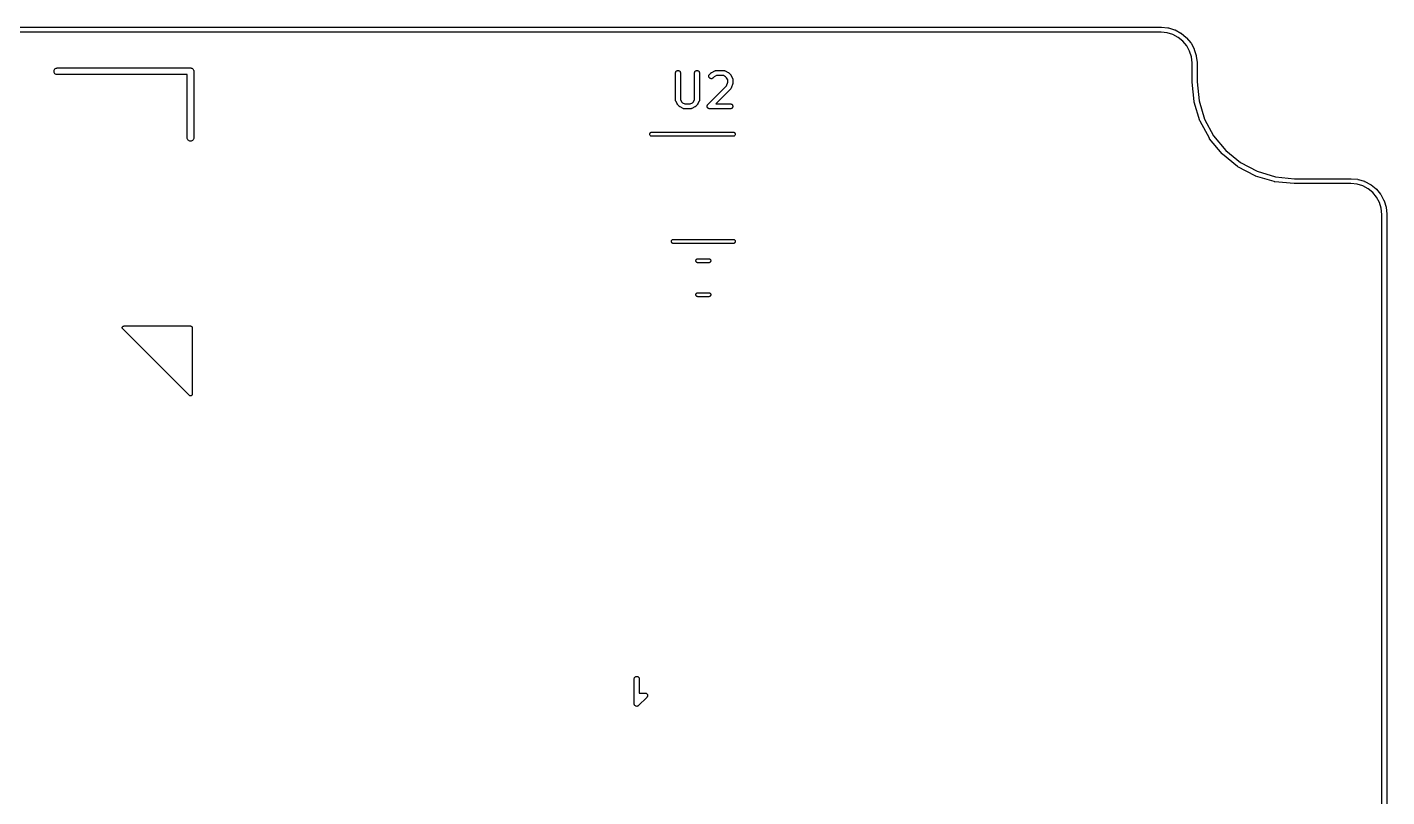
# Model space of a CAD drawing. Extents: x 69 to 231, y -100 to -51.
# Drawn here: x 189.69 to 230.53, y -74.29 to -51.17 of the extents above; entities that cross this region are included whole.
import ezdxf

# ---------------------------------------------------------------- set-up
doc = ezdxf.new("R2010")
doc.units = 0
doc.layers.add('BLACK', color=7, linetype='CONTINUOUS')

msp = doc.modelspace()

# ---------------------------------------------------------------- linework, layer by layer
at = {"layer": 'BLACK', "linetype": 'CONTINUOUS'}
for p, q in [((152.754, -51.175), (223.754, -51.175)), ((223.746, -51.325), (152.754, -51.325)), ((223.93, -51.343), (223.746, -51.325)), ((223.754, -51.175), (223.757, -51.1754)), ((223.757, -51.1754), (223.757, -51.1754)), ((223.757, -51.1754), (223.952, -51.1944)), ((224.102, -51.3951), (223.93, -51.343)), ((223.952, -51.1944), (223.952, -51.1944)), ((223.952, -51.1944), (223.952, -51.1944)), ((223.952, -51.1944), (223.953, -51.1945)), ((223.953, -51.1945), (223.959, -51.1959)), ((223.959, -51.1959), (223.966, -51.1972)), ((223.966, -51.1972), (224.153, -51.2537)), ((224.262, -51.4798), (224.102, -51.3951)), ((224.153, -51.2537), (224.153, -51.2537)), ((224.153, -51.2537), (224.153, -51.2537)), ((224.153, -51.2537), (224.154, -51.254)), ((224.154, -51.254), (224.16, -51.2566)), ((224.16, -51.2566), (224.166, -51.2592)), ((224.166, -51.2592), (224.339, -51.3509)), ((224.339, -51.3509), (224.339, -51.3509)), ((224.339, -51.3509), (224.34, -51.3514)), ((224.34, -51.3514), (224.345, -51.3552)), ((224.345, -51.3552), (224.351, -51.359)), ((224.351, -51.359), (224.502, -51.4823)), ((224.402, -51.5939), (224.262, -51.4798)), ((224.517, -51.7329), (224.402, -51.5939)), ((224.502, -51.4823), (224.503, -51.483)), ((224.503, -51.483), (224.508, -51.4878)), ((224.508, -51.4878), (224.512, -51.4926)), ((224.512, -51.4926), (224.637, -51.643)), ((224.602, -51.8917), (224.517, -51.7329)), ((224.637, -51.643), (224.637, -51.643)), ((224.637, -51.643), (224.637, -51.643)), ((224.637, -51.643), (224.637, -51.6438)), ((224.637, -51.6438), (224.641, -51.6495)), ((224.641, -51.6495), (224.645, -51.6551)), ((224.645, -51.6551), (224.738, -51.8268)), ((224.738, -51.8268), (224.738, -51.8277)), ((224.738, -51.8277), (224.741, -51.834)), ((224.741, -51.834), (224.744, -51.8403)), ((224.744, -51.8403), (224.801, -52.0267)), ((224.656, -52.0641), (224.602, -51.8917)), ((224.675, -52.2471), (224.656, -52.0641)), ((224.675, -52.2503), (224.675, -52.2471)), ((224.675, -52.8037), (224.675, -52.2503)), ((224.675, -52.2503), (224.675, -52.2503)), ((224.801, -52.0267), (224.802, -52.0277)), ((224.802, -52.0277), (224.803, -52.0344)), ((224.803, -52.0344), (224.804, -52.0411)), ((224.804, -52.0411), (224.825, -52.2352)), ((224.825, -52.2352), (224.825, -52.2362)), ((224.825, -52.2362), (224.825, -52.2395)), ((224.825, -52.2395), (224.825, -52.2428)), ((224.825, -52.2428), (224.825, -52.2462)), ((224.825, -52.2462), (224.825, -52.2463)), ((224.825, -52.2463), (224.825, -52.7997)), ((190.5, -52.5), (190.501, -52.4804)), ((190.501, -52.5196), (190.5, -52.5)), ((190.501, -52.4804), (190.507, -52.4615)), ((190.507, -52.5385), (190.501, -52.5196)), ((190.507, -52.4615), (190.516, -52.4442)), ((190.516, -52.5558), (190.507, -52.5385)), ((190.516, -52.4442), (190.529, -52.4289)), ((190.529, -52.5711), (190.516, -52.5558)), ((190.529, -52.4289), (190.544, -52.4165)), ((190.544, -52.5835), (190.529, -52.5711)), ((190.544, -52.4165), (190.562, -52.4072)), ((190.562, -52.5928), (190.544, -52.5835)), ((190.562, -52.4072), (190.58, -52.4014)), ((190.58, -52.5986), (190.562, -52.5928)), ((190.58, -52.4014), (190.595, -52.4)), ((190.595, -52.6), (190.58, -52.5986)), ((190.595, -52.4), (194.595, -52.4)), ((194.5, -52.6), (190.595, -52.6)), ((194.5, -54.5049), (194.5, -52.6)), ((194.595, -52.4), (194.6, -52.3995)), ((194.6, -52.3995), (194.605, -52.4)), ((194.605, -52.4), (194.62, -52.4014)), ((194.62, -52.4014), (194.638, -52.4072)), ((194.638, -52.4072), (194.656, -52.4165)), ((194.656, -52.4165), (194.671, -52.4289)), ((194.671, -52.4289), (194.684, -52.4442)), ((194.684, -52.4442), (194.693, -52.4615)), ((194.693, -52.4615), (194.699, -52.4804)), ((194.699, -52.4804), (194.7, -52.5)), ((194.7, -52.5), (194.7, -52.5049)), ((194.7, -52.5049), (194.7, -54.5049)), ((209.163, -52.5513), (209.165, -52.5368)), ((209.163, -52.5524), (209.163, -52.5513)), ((209.163, -53.3619), (209.163, -52.5524)), ((209.165, -52.5368), (209.169, -52.5228)), ((209.169, -52.5228), (209.176, -52.51)), ((209.176, -52.51), (209.186, -52.4988)), ((209.186, -52.4988), (209.197, -52.4896)), ((209.197, -52.4896), (209.21, -52.4828)), ((209.21, -52.4828), (209.224, -52.4787)), ((209.224, -52.4787), (209.239, -52.4774)), ((209.239, -52.4774), (209.253, -52.4789)), ((209.253, -52.4789), (209.267, -52.4832)), ((209.267, -52.4832), (209.28, -52.4902)), ((209.28, -52.4902), (209.291, -52.4995)), ((209.291, -52.4995), (209.301, -52.5109)), ((209.301, -52.5109), (209.307, -52.5238)), ((209.307, -52.5238), (209.312, -52.5378)), ((209.312, -52.5378), (209.313, -52.5524)), ((209.313, -52.5524), (209.313, -53.3442)), ((209.735, -52.5513), (209.736, -52.5368)), ((209.735, -52.5524), (209.735, -52.5513)), ((209.735, -53.3442), (209.735, -52.5524)), ((209.736, -52.5368), (209.741, -52.5228)), ((209.741, -52.5228), (209.748, -52.51)), ((209.748, -52.51), (209.757, -52.4988)), ((209.757, -52.4988), (209.768, -52.4896)), ((209.768, -52.4896), (209.781, -52.4828)), ((209.781, -52.4828), (209.795, -52.4787)), ((209.795, -52.4787), (209.81, -52.4774)), ((209.81, -52.4774), (209.825, -52.4789)), ((209.825, -52.4789), (209.839, -52.4832)), ((209.839, -52.4832), (209.851, -52.4902)), ((209.851, -52.4902), (209.863, -52.4995)), ((209.863, -52.4995), (209.872, -52.5109)), ((209.872, -52.5109), (209.879, -52.5238)), ((209.879, -52.5238), (209.883, -52.5378)), ((209.883, -52.5378), (209.885, -52.5524)), ((209.885, -52.5524), (209.885, -53.3619)), ((210.163, -52.6474), (210.165, -52.6328)), ((210.164, -52.6619), (210.163, -52.6474)), ((210.169, -52.676), (210.164, -52.6619)), ((210.165, -52.6328), (210.169, -52.6188)), ((210.169, -52.6188), (210.176, -52.6059)), ((210.176, -52.6059), (210.185, -52.5946)), ((210.185, -52.5946), (210.233, -52.547)), ((210.233, -52.5462), (210.237, -52.5436)), ((210.233, -52.547), (210.233, -52.5462)), ((210.237, -52.5436), (210.24, -52.5407)), ((210.24, -52.5407), (210.242, -52.539)), ((210.242, -52.539), (210.245, -52.5371)), ((210.245, -52.5371), (210.249, -52.5352)), ((210.249, -52.5352), (210.252, -52.5329)), ((210.252, -52.5329), (210.347, -52.4853)), ((210.33, -52.6616), (210.291, -52.7007)), ((210.399, -52.6274), (210.33, -52.6616)), ((210.347, -52.4853), (210.348, -52.4848)), ((210.348, -52.4848), (210.35, -52.4841)), ((210.35, -52.4841), (210.352, -52.483)), ((210.352, -52.483), (210.357, -52.4816)), ((210.357, -52.4816), (210.362, -52.4798)), ((210.362, -52.4798), (210.364, -52.4794)), ((210.364, -52.4794), (210.366, -52.4788)), ((210.366, -52.4788), (210.371, -52.4783)), ((210.371, -52.4783), (210.377, -52.4775)), ((210.377, -52.4775), (210.379, -52.4776)), ((210.379, -52.4776), (210.381, -52.4774)), ((210.381, -52.4774), (210.619, -52.4774)), ((210.601, -52.6274), (210.399, -52.6274)), ((210.67, -52.6616), (210.601, -52.6274)), ((210.619, -52.4774), (210.62, -52.4774)), ((210.62, -52.4774), (210.622, -52.4776)), ((210.622, -52.4776), (210.624, -52.4776)), ((210.624, -52.4776), (210.63, -52.4784)), ((210.63, -52.4784), (210.635, -52.479)), ((210.635, -52.479), (210.637, -52.4797)), ((210.637, -52.4797), (210.639, -52.4801)), ((210.639, -52.4801), (210.644, -52.4819)), ((210.644, -52.4819), (210.649, -52.4834)), ((210.649, -52.4834), (210.651, -52.4845)), ((210.651, -52.4845), (210.653, -52.4853)), ((210.653, -52.4853), (210.748, -52.5329)), ((210.7, -52.692), (210.67, -52.6616)), ((210.748, -52.5329), (210.749, -52.5334)), ((210.749, -52.5334), (210.752, -52.5357)), ((210.752, -52.5357), (210.756, -52.5377)), ((210.756, -52.5377), (210.758, -52.5397)), ((210.758, -52.5397), (210.761, -52.5414)), ((210.761, -52.5414), (210.764, -52.5443)), ((210.764, -52.5443), (210.767, -52.547)), ((210.767, -52.547), (210.815, -52.5946)), ((210.815, -52.5946), (210.816, -52.5953)), ((210.816, -52.5953), (210.818, -52.5986)), ((210.818, -52.5986), (210.821, -52.6017)), ((210.821, -52.6017), (210.823, -52.6043)), ((210.823, -52.6043), (210.825, -52.6068)), ((210.825, -52.6068), (210.827, -52.6105)), ((210.827, -52.6105), (210.829, -52.6141)), ((210.829, -52.6141), (210.877, -52.7093)), ((210.137, -53.4993), (210.696, -52.9404)), ((210.175, -52.6889), (210.169, -52.676)), ((210.185, -52.7003), (210.175, -52.6889)), ((210.196, -52.7097), (210.185, -52.7003)), ((210.209, -52.7167), (210.196, -52.7097)), ((210.223, -52.721), (210.209, -52.7167)), ((210.237, -52.7226), (210.223, -52.721)), ((210.252, -52.7213), (210.237, -52.7226)), ((210.266, -52.7173), (210.252, -52.7213)), ((210.279, -52.7105), (210.266, -52.7173)), ((210.29, -52.7014), (210.279, -52.7105)), ((210.291, -52.7007), (210.29, -52.7014)), ((210.815, -53.034), (210.372, -53.4774)), ((210.696, -52.9404), (210.735, -52.8259)), ((210.735, -52.7606), (210.7, -52.692)), ((210.735, -52.8259), (210.735, -52.7606)), ((210.816, -53.0323), (210.815, -53.034)), ((210.818, -53.0308), (210.816, -53.0323)), ((210.821, -53.0266), (210.818, -53.0308)), ((210.824, -53.0227), (210.821, -53.0266)), ((210.825, -53.0207), (210.824, -53.0227)), ((210.827, -53.0189), (210.825, -53.0207)), ((210.829, -53.0143), (210.827, -53.0189)), ((210.831, -53.0098), (210.829, -53.0143)), ((210.832, -53.0077), (210.831, -53.0098)), ((210.833, -53.0057), (210.832, -53.0077)), ((210.881, -52.8618), (210.833, -53.0047)), ((210.833, -53.0047), (210.833, -53.0057)), ((210.877, -52.7093), (210.877, -52.7103)), ((210.877, -52.7103), (210.878, -52.7123)), ((210.878, -52.7123), (210.879, -52.7143)), ((210.879, -52.7143), (210.88, -52.7192)), ((210.88, -52.7192), (210.882, -52.724)), ((210.882, -52.8577), (210.881, -52.8618)), ((210.882, -52.724), (210.882, -52.7262)), ((210.882, -52.7262), (210.883, -52.7283)), ((210.883, -52.8537), (210.882, -52.8577)), ((210.883, -52.7283), (210.884, -52.7334)), ((210.884, -52.8475), (210.883, -52.8506)), ((210.883, -52.8506), (210.883, -52.8537)), ((210.884, -52.7334), (210.884, -52.7385)), ((210.884, -52.7385), (210.884, -52.7407)), ((210.884, -52.7407), (210.885, -52.7429)), ((210.885, -52.8391), (210.884, -52.8433)), ((210.884, -52.8433), (210.884, -52.8475)), ((210.885, -52.7429), (210.885, -52.8381)), ((210.885, -52.8381), (210.885, -52.8391)), ((224.675, -52.8038), (224.675, -52.8037)), ((224.675, -52.8212), (224.675, -52.8038)), ((224.675, -52.8245), (224.675, -52.8212)), ((224.675, -52.8277), (224.675, -52.8245)), ((224.675, -52.8288), (224.675, -52.8277)), ((224.737, -53.4111), (224.675, -52.8288)), ((224.825, -52.7997), (224.825, -52.8169)), ((224.825, -52.8169), (224.885, -53.3881)), ((209.163, -53.3641), (209.163, -53.3619)), ((209.163, -53.3663), (209.163, -53.3641)), ((209.164, -53.3714), (209.163, -53.3663)), ((209.165, -53.3765), (209.164, -53.3714)), ((209.165, -53.3786), (209.165, -53.3765)), ((209.166, -53.3808), (209.165, -53.3786)), ((209.167, -53.3856), (209.166, -53.3808)), ((209.169, -53.3905), (209.167, -53.3856)), ((209.17, -53.3924), (209.169, -53.3905)), ((209.171, -53.3945), (209.17, -53.3924)), ((209.171, -53.3954), (209.171, -53.3945)), ((209.219, -53.4907), (209.171, -53.3954)), ((209.313, -53.3442), (209.347, -53.4127)), ((209.347, -53.4127), (209.378, -53.4431)), ((209.378, -53.4431), (209.446, -53.4774)), ((209.446, -53.4774), (209.601, -53.4774)), ((209.601, -53.4774), (209.67, -53.4431)), ((209.67, -53.4431), (209.7, -53.4127)), ((209.7, -53.4127), (209.735, -53.3442)), ((209.877, -53.3954), (209.829, -53.4907)), ((209.878, -53.3914), (209.877, -53.3934)), ((209.877, -53.3934), (209.877, -53.3954)), ((209.88, -53.3866), (209.878, -53.3914)), ((209.882, -53.3818), (209.88, -53.3866)), ((209.883, -53.3775), (209.882, -53.3796)), ((209.882, -53.3796), (209.882, -53.3818)), ((209.884, -53.3674), (209.883, -53.3724)), ((209.883, -53.3724), (209.883, -53.3775)), ((209.885, -53.363), (209.884, -53.3651)), ((209.884, -53.3651), (209.884, -53.3674)), ((209.885, -53.3619), (209.885, -53.363)), ((210.372, -53.4774), (210.81, -53.4774)), ((210.81, -53.4774), (210.811, -53.4774)), ((210.811, -53.4774), (210.825, -53.479)), ((210.825, -53.479), (210.839, -53.4834)), ((210.839, -53.4834), (210.852, -53.4905)), ((224.738, -53.4177), (224.737, -53.4111)), ((224.739, -53.4244), (224.738, -53.4177)), ((224.74, -53.4254), (224.739, -53.4244)), ((224.913, -53.9847), (224.74, -53.4254)), ((224.885, -53.3881), (225.054, -53.9333)), ((209.221, -53.4943), (209.219, -53.4907)), ((209.223, -53.498), (209.221, -53.4943)), ((209.225, -53.5004), (209.223, -53.498)), ((209.226, -53.5031), (209.225, -53.5004)), ((209.229, -53.5061), (209.226, -53.5031)), ((209.232, -53.5094), (209.229, -53.5061)), ((209.233, -53.5102), (209.232, -53.5094)), ((209.28, -53.5578), (209.233, -53.5102)), ((209.284, -53.5605), (209.28, -53.5578)), ((209.287, -53.5634), (209.284, -53.5605)), ((209.289, -53.5651), (209.287, -53.5634)), ((209.292, -53.5671), (209.289, -53.5651)), ((209.295, -53.5691), (209.292, -53.5671)), ((209.299, -53.5714), (209.295, -53.5691)), ((209.3, -53.5718), (209.299, -53.5714)), ((209.395, -53.6195), (209.3, -53.5718)), ((209.397, -53.6203), (209.395, -53.6195)), ((209.399, -53.6213), (209.397, -53.6203)), ((209.404, -53.6229), (209.399, -53.6213)), ((209.409, -53.6247), (209.404, -53.6229)), ((209.411, -53.6251), (209.409, -53.6247)), ((209.413, -53.6257), (209.411, -53.6251)), ((209.418, -53.6263), (209.413, -53.6257)), ((209.423, -53.6272), (209.418, -53.6263)), ((209.425, -53.6271), (209.423, -53.6272)), ((209.428, -53.6274), (209.425, -53.6271)), ((209.429, -53.6274), (209.428, -53.6274)), ((209.619, -53.6274), (209.429, -53.6274)), ((209.621, -53.6272), (209.619, -53.6274)), ((209.623, -53.6273), (209.621, -53.6272)), ((209.629, -53.6265), (209.623, -53.6273)), ((209.634, -53.626), (209.629, -53.6265)), ((209.636, -53.6253), (209.634, -53.626)), ((209.638, -53.625), (209.636, -53.6253)), ((209.643, -53.6232), (209.638, -53.625)), ((209.648, -53.6217), (209.643, -53.6232)), ((209.65, -53.6207), (209.648, -53.6217)), ((209.652, -53.6199), (209.65, -53.6207)), ((209.653, -53.6195), (209.652, -53.6199)), ((209.748, -53.5718), (209.653, -53.6195)), ((209.751, -53.5696), (209.748, -53.5718)), ((209.755, -53.5677), (209.751, -53.5696)), ((209.758, -53.5657), (209.755, -53.5677)), ((209.76, -53.5641), (209.758, -53.5657)), ((209.763, -53.5612), (209.76, -53.5641)), ((209.767, -53.5585), (209.763, -53.5612)), ((209.815, -53.5102), (209.767, -53.5578)), ((209.767, -53.5578), (209.767, -53.5585)), ((209.818, -53.5069), (209.815, -53.5102)), ((209.821, -53.5039), (209.818, -53.5069)), ((209.822, -53.5013), (209.821, -53.5039)), ((209.824, -53.4989), (209.822, -53.5013)), ((209.826, -53.4952), (209.824, -53.4989)), ((209.829, -53.4916), (209.826, -53.4952)), ((209.829, -53.4907), (209.829, -53.4916)), ((210.115, -53.5519), (210.116, -53.5448)), ((210.115, -53.552), (210.115, -53.5519)), ((210.115, -53.5521), (210.115, -53.552)), ((210.116, -53.5593), (210.115, -53.5521)), ((210.116, -53.5448), (210.117, -53.5376)), ((210.117, -53.5664), (210.116, -53.5593)), ((210.117, -53.5373), (210.119, -53.5304)), ((210.117, -53.5374), (210.117, -53.5373)), ((210.117, -53.5376), (210.117, -53.5374)), ((210.117, -53.5666), (210.117, -53.5664)), ((210.117, -53.5667), (210.117, -53.5666)), ((210.119, -53.5736), (210.117, -53.5667)), ((210.119, -53.5304), (210.121, -53.5236)), ((210.121, -53.5805), (210.119, -53.5736)), ((210.121, -53.5233), (210.125, -53.517)), ((210.121, -53.5234), (210.121, -53.5233)), ((210.121, -53.5236), (210.121, -53.5234)), ((210.121, -53.5806), (210.121, -53.5805)), ((210.121, -53.5807), (210.121, -53.5806)), ((210.124, -53.5873), (210.121, -53.5807)), ((210.128, -53.5934), (210.124, -53.5873)), ((210.125, -53.517), (210.128, -53.5107)), ((210.128, -53.5104), (210.133, -53.5049)), ((210.128, -53.5106), (210.128, -53.5104)), ((210.128, -53.5107), (210.128, -53.5106)), ((210.128, -53.5935), (210.128, -53.5934)), ((210.128, -53.5937), (210.128, -53.5935)), ((210.132, -53.5993), (210.128, -53.5937)), ((210.137, -53.6049), (210.132, -53.5993)), ((210.133, -53.5049), (210.137, -53.4993)), ((210.137, -53.605), (210.137, -53.6049)), ((210.137, -53.6049), (210.137, -53.6049)), ((210.143, -53.6096), (210.137, -53.605)), ((210.148, -53.6143), (210.143, -53.6096)), ((210.148, -53.6144), (210.148, -53.6143)), ((210.148, -53.6143), (210.148, -53.6143)), ((210.155, -53.6179), (210.148, -53.6144)), ((210.161, -53.6213), (210.155, -53.6179)), ((210.161, -53.6214), (210.161, -53.6213)), ((210.168, -53.6236), (210.161, -53.6214)), ((210.161, -53.6214), (210.161, -53.6214)), ((210.175, -53.6257), (210.168, -53.6236)), ((210.175, -53.6258), (210.175, -53.6257)), ((210.182, -53.6266), (210.175, -53.6258)), ((210.175, -53.6258), (210.175, -53.6258)), ((210.189, -53.6274), (210.182, -53.6266)), ((210.19, -53.6274), (210.189, -53.6274)), ((210.81, -53.6274), (210.19, -53.6274)), ((210.19, -53.6274), (210.19, -53.6274)), ((210.19, -53.6274), (210.19, -53.6274)), ((210.19, -53.6274), (210.19, -53.6274)), ((210.824, -53.626), (210.81, -53.6274)), ((210.838, -53.6217), (210.824, -53.626)), ((210.851, -53.6148), (210.838, -53.6217)), ((210.862, -53.6056), (210.851, -53.6148)), ((210.852, -53.4905), (210.863, -53.4999)), ((210.872, -53.5943), (210.862, -53.6056)), ((210.863, -53.4999), (210.872, -53.5113)), ((210.872, -53.5113), (210.879, -53.5243)), ((210.879, -53.5814), (210.872, -53.5943)), ((210.879, -53.5243), (210.883, -53.5383)), ((210.883, -53.5675), (210.879, -53.5814)), ((210.883, -53.5383), (210.885, -53.5529)), ((210.885, -53.5529), (210.883, -53.5675)), ((224.915, -53.991), (224.913, -53.9847)), ((224.918, -53.9973), (224.915, -53.991)), ((224.918, -53.9982), (224.918, -53.9973)), ((225.197, -54.5133), (224.918, -53.9982)), ((224.918, -53.9982), (224.918, -53.9982)), ((224.918, -53.9982), (224.918, -53.9982)), ((225.054, -53.9333), (225.325, -54.4354)), ((194.501, -54.5196), (194.5, -54.5049)), ((194.507, -54.5385), (194.501, -54.5196)), ((194.516, -54.5558), (194.507, -54.5385)), ((194.529, -54.5711), (194.516, -54.5558)), ((194.544, -54.5835), (194.529, -54.5711)), ((194.562, -54.5928), (194.544, -54.5835)), ((194.58, -54.5986), (194.562, -54.5928)), ((194.6, -54.6005), (194.58, -54.5986)), ((194.62, -54.5986), (194.6, -54.6005)), ((194.638, -54.5928), (194.62, -54.5986)), ((194.656, -54.5835), (194.638, -54.5928)), ((194.671, -54.5711), (194.656, -54.5835)), ((194.684, -54.5558), (194.671, -54.5711)), ((194.693, -54.5385), (194.684, -54.5558)), ((194.699, -54.5196), (194.693, -54.5385)), ((194.7, -54.5049), (194.699, -54.5196)), ((208.39, -54.39), (208.391, -54.3782)), ((208.391, -54.4018), (208.39, -54.39)), ((208.391, -54.3782), (208.394, -54.3669)), ((208.394, -54.4131), (208.391, -54.4018)), ((208.394, -54.3669), (208.4, -54.3565)), ((208.4, -54.4235), (208.394, -54.4131)), ((208.4, -54.3565), (208.407, -54.3474)), ((208.407, -54.4326), (208.4, -54.4235)), ((208.407, -54.3474), (208.417, -54.3399)), ((208.417, -54.4401), (208.407, -54.4326)), ((208.417, -54.3399), (208.427, -54.3343)), ((208.427, -54.4457), (208.417, -54.4401)), ((208.427, -54.3343), (208.438, -54.3309)), ((208.438, -54.4491), (208.427, -54.4457)), ((208.438, -54.3309), (208.447, -54.33)), ((208.447, -54.45), (208.438, -54.4491)), ((208.447, -54.33), (210.903, -54.33)), ((210.903, -54.45), (208.447, -54.45)), ((210.903, -54.33), (210.912, -54.3309)), ((210.912, -54.4491), (210.903, -54.45)), ((210.912, -54.3309), (210.923, -54.3343)), ((210.923, -54.4457), (210.912, -54.4491)), ((210.923, -54.3343), (210.933, -54.3399)), ((210.933, -54.4401), (210.923, -54.4457)), ((210.933, -54.3399), (210.943, -54.3474)), ((210.943, -54.4326), (210.933, -54.4401)), ((210.943, -54.3474), (210.95, -54.3565)), ((210.95, -54.4235), (210.943, -54.4326)), ((210.95, -54.3565), (210.956, -54.3669)), ((210.956, -54.4131), (210.95, -54.4235)), ((210.956, -54.3669), (210.959, -54.3782)), ((210.959, -54.4018), (210.956, -54.4131)), ((210.959, -54.3782), (210.96, -54.39)), ((210.96, -54.39), (210.959, -54.4018)), ((225.201, -54.5189), (225.197, -54.5133)), ((225.204, -54.5246), (225.201, -54.5189)), ((225.205, -54.5254), (225.204, -54.5246)), ((225.578, -54.9765), (225.205, -54.5254)), ((225.205, -54.5254), (225.205, -54.5254)), ((225.205, -54.5254), (225.205, -54.5254)), ((225.325, -54.4354), (225.689, -54.8752)), ((225.583, -54.9813), (225.578, -54.9765)), ((225.588, -54.9862), (225.583, -54.9813)), ((225.589, -54.9868), (225.588, -54.9862)), ((226.042, -55.3569), (225.589, -54.9868)), ((225.689, -54.8752), (226.132, -55.236)), ((226.048, -55.3607), (226.042, -55.3569)), ((226.054, -55.3645), (226.048, -55.3607)), ((226.055, -55.365), (226.054, -55.3645)), ((226.572, -55.6399), (226.055, -55.365)), ((226.055, -55.365), (226.055, -55.365)), ((226.055, -55.365), (226.055, -55.365)), ((226.132, -55.236), (226.636, -55.504)), ((226.636, -55.504), (227.182, -55.6689)), ((226.578, -55.6424), (226.572, -55.6399)), ((226.584, -55.6451), (226.578, -55.6424)), ((226.585, -55.6454), (226.584, -55.6451)), ((227.146, -55.8147), (226.585, -55.6454)), ((226.585, -55.6454), (226.585, -55.6454)), ((226.585, -55.6454), (226.585, -55.6454)), ((227.152, -55.816), (227.146, -55.8147)), ((227.159, -55.8174), (227.152, -55.816)), ((227.16, -55.8175), (227.159, -55.8174)), ((227.743, -55.8746), (227.16, -55.8175)), ((227.182, -55.6689), (227.754, -55.725)), ((227.746, -55.875), (227.743, -55.8746)), ((227.743, -55.8746), (227.743, -55.8746)), ((229.446, -55.875), (227.746, -55.875)), ((227.754, -55.725), (229.454, -55.725)), ((229.63, -55.893), (229.446, -55.875)), ((229.454, -55.725), (229.457, -55.7254)), ((229.457, -55.7254), (229.457, -55.7254)), ((229.457, -55.7254), (229.652, -55.7444)), ((229.802, -55.9451), (229.63, -55.893)), ((229.652, -55.7444), (229.652, -55.7444)), ((229.652, -55.7444), (229.652, -55.7444)), ((229.652, -55.7444), (229.653, -55.7445)), ((229.653, -55.7445), (229.659, -55.7459)), ((229.659, -55.7459), (229.666, -55.7472)), ((229.666, -55.7472), (229.853, -55.8037)), ((229.853, -55.8037), (229.853, -55.8037)), ((229.853, -55.8037), (229.853, -55.8037)), ((229.853, -55.8037), (229.854, -55.804)), ((229.854, -55.804), (229.86, -55.8066)), ((229.86, -55.8066), (229.866, -55.8092)), ((229.866, -55.8092), (230.039, -55.9009)), ((230.039, -55.9009), (230.039, -55.9009)), ((230.039, -55.9009), (230.04, -55.9014)), ((230.04, -55.9014), (230.045, -55.9052)), ((230.045, -55.9052), (230.051, -55.909)), ((230.051, -55.909), (230.202, -56.0323)), ((229.962, -56.0298), (229.802, -55.9451)), ((230.102, -56.1439), (229.962, -56.0298)), ((230.217, -56.2829), (230.102, -56.1439)), ((230.202, -56.0323), (230.203, -56.033)), ((230.203, -56.033), (230.208, -56.0378)), ((230.208, -56.0378), (230.212, -56.0426)), ((230.212, -56.0426), (230.337, -56.193)), ((230.302, -56.4417), (230.217, -56.2829)), ((230.337, -56.193), (230.337, -56.193)), ((230.337, -56.193), (230.337, -56.193)), ((230.337, -56.193), (230.337, -56.1938)), ((230.337, -56.1938), (230.341, -56.1995)), ((230.341, -56.1995), (230.345, -56.2051)), ((230.345, -56.2051), (230.438, -56.3768)), ((230.356, -56.6141), (230.302, -56.4417)), ((230.375, -56.7971), (230.356, -56.6141)), ((230.438, -56.3768), (230.438, -56.3777)), ((230.438, -56.3777), (230.441, -56.384)), ((230.441, -56.384), (230.444, -56.3903)), ((230.444, -56.3903), (230.501, -56.5767)), ((230.501, -56.5767), (230.502, -56.5777)), ((230.502, -56.5777), (230.503, -56.5844)), ((230.503, -56.5844), (230.504, -56.5911)), ((230.504, -56.5911), (230.525, -56.7852)), ((230.375, -56.8003), (230.375, -56.7971)), ((230.375, -92.1963), (230.375, -56.8003)), ((230.375, -56.8003), (230.375, -56.8003)), ((230.525, -56.7852), (230.525, -56.7862)), ((230.525, -56.7862), (230.525, -56.7895)), ((230.525, -56.7895), (230.525, -56.7928)), ((230.525, -56.7928), (230.525, -56.7962)), ((230.525, -56.7962), (230.525, -56.7963)), ((230.525, -56.7963), (230.525, -92.2037)), ((209.05, -57.5765), (209.057, -57.5674)), ((209.057, -57.5674), (209.067, -57.5599)), ((209.067, -57.5599), (209.077, -57.5543)), ((209.077, -57.5543), (209.088, -57.5509)), ((209.088, -57.5509), (209.097, -57.55)), ((209.097, -57.55), (210.903, -57.55)), ((210.903, -57.55), (210.912, -57.5509)), ((210.912, -57.5509), (210.923, -57.5543)), ((210.923, -57.5543), (210.933, -57.5599)), ((210.933, -57.5599), (210.943, -57.5674)), ((210.943, -57.5674), (210.95, -57.5765)), ((209.04, -57.61), (209.041, -57.5982)), ((209.041, -57.6218), (209.04, -57.61)), ((209.041, -57.5982), (209.044, -57.5869)), ((209.044, -57.6331), (209.041, -57.6218)), ((209.044, -57.5869), (209.05, -57.5765)), ((209.05, -57.6435), (209.044, -57.6331)), ((209.057, -57.6526), (209.05, -57.6435)), ((209.067, -57.6601), (209.057, -57.6526)), ((209.077, -57.6657), (209.067, -57.6601)), ((209.088, -57.6691), (209.077, -57.6657)), ((209.097, -57.67), (209.088, -57.6691)), ((210.903, -57.67), (209.097, -57.67)), ((210.912, -57.6691), (210.903, -57.67)), ((210.923, -57.6657), (210.912, -57.6691)), ((210.933, -57.6601), (210.923, -57.6657)), ((210.943, -57.6526), (210.933, -57.6601)), ((210.95, -57.6435), (210.943, -57.6526)), ((210.95, -57.5765), (210.956, -57.5869)), ((210.956, -57.6331), (210.95, -57.6435)), ((210.956, -57.5869), (210.959, -57.5982)), ((210.959, -57.6218), (210.956, -57.6331)), ((210.959, -57.5982), (210.96, -57.61)), ((210.96, -57.61), (210.959, -57.6218)), ((209.777, -58.19), (209.778, -58.1782)), ((209.778, -58.2018), (209.777, -58.19)), ((209.778, -58.1782), (209.782, -58.1669)), ((209.782, -58.2131), (209.778, -58.2018)), ((209.782, -58.1669), (209.787, -58.1565)), ((209.787, -58.2235), (209.782, -58.2131)), ((209.787, -58.1565), (209.795, -58.1474)), ((209.795, -58.2326), (209.787, -58.2235)), ((209.795, -58.1474), (209.804, -58.1399)), ((209.804, -58.2401), (209.795, -58.2326)), ((209.804, -58.1399), (209.814, -58.1343)), ((209.814, -58.2457), (209.804, -58.2401)), ((209.814, -58.1343), (209.825, -58.1309)), ((209.825, -58.2491), (209.814, -58.2457)), ((209.825, -58.1309), (209.834, -58.13)), ((209.834, -58.25), (209.825, -58.2491)), ((209.834, -58.13), (210.166, -58.13)), ((210.166, -58.25), (209.834, -58.25)), ((210.166, -58.13), (210.175, -58.1309)), ((210.175, -58.2491), (210.166, -58.25)), ((210.175, -58.1309), (210.186, -58.1343)), ((210.186, -58.2457), (210.175, -58.2491)), ((210.186, -58.1343), (210.196, -58.1399)), ((210.196, -58.2401), (210.186, -58.2457)), ((210.196, -58.1399), (210.205, -58.1474)), ((210.205, -58.2326), (210.196, -58.2401)), ((210.205, -58.1474), (210.213, -58.1565)), ((210.213, -58.2235), (210.205, -58.2326)), ((210.213, -58.1565), (210.218, -58.1669)), ((210.218, -58.2131), (210.213, -58.2235)), ((210.218, -58.1669), (210.222, -58.1782)), ((210.222, -58.2018), (210.218, -58.2131)), ((210.222, -58.1782), (210.223, -58.19)), ((210.223, -58.19), (210.222, -58.2018)), ((209.777, -59.21), (209.778, -59.1982)), ((209.778, -59.1982), (209.782, -59.1869)), ((209.782, -59.1869), (209.787, -59.1765)), ((209.787, -59.1765), (209.795, -59.1674)), ((209.795, -59.1674), (209.804, -59.1599)), ((209.804, -59.1599), (209.814, -59.1543)), ((209.814, -59.1543), (209.825, -59.1509)), ((209.825, -59.1509), (209.834, -59.15)), ((209.834, -59.15), (210.166, -59.15)), ((210.166, -59.15), (210.175, -59.1509)), ((210.175, -59.1509), (210.186, -59.1543)), ((210.186, -59.1543), (210.196, -59.1599)), ((210.196, -59.1599), (210.205, -59.1674)), ((210.205, -59.1674), (210.213, -59.1765)), ((210.213, -59.1765), (210.218, -59.1869)), ((210.218, -59.1869), (210.222, -59.1982)), ((210.222, -59.1982), (210.223, -59.21)), ((209.778, -59.2218), (209.777, -59.21)), ((209.782, -59.2331), (209.778, -59.2218)), ((209.787, -59.2435), (209.782, -59.2331)), ((209.795, -59.2526), (209.787, -59.2435)), ((209.804, -59.2601), (209.795, -59.2526)), ((209.814, -59.2657), (209.804, -59.2601)), ((209.825, -59.2691), (209.814, -59.2657)), ((209.834, -59.27), (209.825, -59.2691)), ((210.166, -59.27), (209.834, -59.27)), ((210.175, -59.2691), (210.166, -59.27)), ((210.186, -59.2657), (210.175, -59.2691)), ((210.196, -59.2601), (210.186, -59.2657)), ((210.205, -59.2526), (210.196, -59.2601)), ((210.213, -59.2435), (210.205, -59.2526)), ((210.218, -59.2331), (210.213, -59.2435)), ((210.222, -59.2218), (210.218, -59.2331)), ((210.223, -59.21), (210.222, -59.2218)), ((192.55, -60.1995), (192.551, -60.1949)), ((192.55, -60.1996), (192.55, -60.1995)), ((192.55, -60.1997), (192.55, -60.1996)), ((192.55, -60.2044), (192.55, -60.1997)), ((192.551, -60.2092), (192.55, -60.2044)), ((192.551, -60.1898), (192.552, -60.1853)), ((192.551, -60.1899), (192.551, -60.1898)), ((192.551, -60.1949), (192.551, -60.1899)), ((192.551, -60.1899), (192.551, -60.1899)), ((192.551, -60.2093), (192.551, -60.2092)), ((192.551, -60.2094), (192.551, -60.2093)), ((192.552, -60.2138), (192.551, -60.2094)), ((192.552, -60.1853), (192.554, -60.1806)), ((192.554, -60.2186), (192.552, -60.2138)), ((192.554, -60.1805), (192.556, -60.1763)), ((192.554, -60.1806), (192.554, -60.1805)), ((192.554, -60.1805), (192.554, -60.1805)), ((192.554, -60.2187), (192.554, -60.2186)), ((192.554, -60.2186), (192.554, -60.2186)), ((192.556, -60.2229), (192.554, -60.2187)), ((192.556, -60.1763), (192.559, -60.172)), ((192.558, -60.2272), (192.556, -60.2229)), ((192.558, -60.2273), (192.558, -60.2272)), ((192.558, -60.2274), (192.558, -60.2273)), ((192.561, -60.2312), (192.558, -60.2274)), ((192.559, -60.1719), (192.562, -60.1683)), ((192.559, -60.172), (192.559, -60.1719)), ((192.559, -60.172), (192.559, -60.172)), ((192.564, -60.2349), (192.561, -60.2312)), ((192.562, -60.1683), (192.565, -60.1645)), ((192.564, -60.235), (192.564, -60.2349)), ((192.565, -60.2354), (192.564, -60.235)), ((192.564, -60.235), (192.564, -60.235)), ((192.564, -60.235), (192.564, -60.235)), ((192.565, -60.1644), (192.569, -60.1614)), ((192.565, -60.1645), (192.565, -60.1644)), ((192.565, -60.1645), (192.565, -60.1645)), ((194.565, -62.2352), (192.565, -60.2354)), ((192.569, -60.1614), (192.572, -60.1584)), ((192.572, -60.1583), (192.577, -60.156)), ((192.572, -60.1584), (192.572, -60.1583)), ((192.572, -60.1583), (192.572, -60.1583)), ((192.577, -60.156), (192.581, -60.1538)), ((192.581, -60.1537), (192.586, -60.1523)), ((192.581, -60.1538), (192.581, -60.1537)), ((192.581, -60.1537), (192.581, -60.1537)), ((192.586, -60.1523), (192.59, -60.151)), ((192.59, -60.1509), (192.595, -60.1505)), ((192.59, -60.151), (192.59, -60.1509)), ((192.59, -60.1509), (192.59, -60.1509)), ((192.595, -60.1505), (192.6, -60.15)), ((192.6, -60.15), (194.6, -60.15)), ((194.6, -60.15), (194.6, -60.15)), ((194.6, -60.15), (194.6, -60.15)), ((194.6, -60.15), (194.601, -60.15)), ((194.6, -60.15), (194.6, -60.15)), ((194.601, -60.15), (194.605, -60.1505)), ((194.605, -60.1505), (194.61, -60.151)), ((194.61, -60.151), (194.61, -60.1511)), ((194.61, -60.1511), (194.61, -60.1511)), ((194.61, -60.1511), (194.615, -60.1525)), ((194.615, -60.1525), (194.619, -60.1539)), ((194.619, -60.1539), (194.62, -60.154)), ((194.62, -60.154), (194.62, -60.154)), ((194.62, -60.154), (194.624, -60.1563)), ((194.624, -60.1563), (194.628, -60.1585)), ((194.628, -60.1585), (194.628, -60.1587)), ((194.628, -60.1587), (194.628, -60.1587)), ((194.628, -60.1587), (194.632, -60.1617)), ((194.632, -60.1617), (194.635, -60.1648)), ((194.635, -60.1648), (194.636, -60.1649)), ((194.636, -60.1649), (194.636, -60.165)), ((194.636, -60.165), (194.639, -60.1686)), ((194.639, -60.1686), (194.642, -60.1723)), ((194.642, -60.1723), (194.642, -60.1725)), ((194.642, -60.1725), (194.642, -60.1726)), ((194.642, -60.1726), (194.644, -60.1767)), ((194.644, -60.1767), (194.646, -60.1809)), ((194.646, -60.1809), (194.646, -60.1811)), ((194.646, -60.1811), (194.646, -60.1813)), ((194.646, -60.1813), (194.648, -60.1857)), ((194.648, -60.1857), (194.649, -60.1903)), ((194.649, -60.1903), (194.649, -60.1905)), ((194.649, -60.1905), (194.649, -60.1906)), ((194.649, -60.1906), (194.65, -60.1953)), ((194.65, -60.1953), (194.65, -60.2)), ((194.65, -60.2), (194.65, -62.2)), ((194.565, -62.2354), (194.565, -62.2352)), ((194.565, -62.2352), (194.565, -62.2352)), ((194.565, -62.2352), (194.565, -62.2352)), ((194.568, -62.2383), (194.565, -62.2354)), ((194.572, -62.2415), (194.568, -62.2383)), ((194.576, -62.2439), (194.572, -62.2415)), ((194.572, -62.2415), (194.572, -62.2415)), ((194.572, -62.2415), (194.572, -62.2415)), ((194.581, -62.2461), (194.576, -62.2439)), ((194.581, -62.2462), (194.581, -62.2461)), ((194.581, -62.2461), (194.581, -62.2461)), ((194.585, -62.2476), (194.581, -62.2462)), ((194.59, -62.249), (194.585, -62.2476)), ((194.595, -62.2495), (194.59, -62.249)), ((194.59, -62.249), (194.59, -62.249)), ((194.59, -62.249), (194.59, -62.249)), ((194.6, -62.25), (194.595, -62.2495)), ((194.605, -62.2495), (194.6, -62.25)), ((194.6, -62.25), (194.6, -62.25)), ((194.6, -62.25), (194.6, -62.25)), ((194.609, -62.2491), (194.605, -62.2495)), ((194.61, -62.2491), (194.609, -62.2491)), ((194.609, -62.2491), (194.609, -62.2491)), ((194.614, -62.2477), (194.61, -62.2491)), ((194.619, -62.2464), (194.614, -62.2477)), ((194.623, -62.244), (194.619, -62.2463)), ((194.619, -62.2463), (194.619, -62.2463)), ((194.619, -62.2463), (194.619, -62.2464)), ((194.627, -62.2418), (194.623, -62.244)), ((194.628, -62.2417), (194.627, -62.2418)), ((194.627, -62.2418), (194.627, -62.2418)), ((194.631, -62.2387), (194.628, -62.2417)), ((194.635, -62.2357), (194.631, -62.2387)), ((194.638, -62.2319), (194.635, -62.2356)), ((194.635, -62.2356), (194.635, -62.2357)), ((194.635, -62.2357), (194.635, -62.2357)), ((194.641, -62.2282), (194.638, -62.2319)), ((194.644, -62.2239), (194.641, -62.2281)), ((194.641, -62.2281), (194.641, -62.2282)), ((194.641, -62.2282), (194.641, -62.2282)), ((194.646, -62.2197), (194.644, -62.2239)), ((194.647, -62.215), (194.646, -62.2195)), ((194.646, -62.2195), (194.646, -62.2196)), ((194.646, -62.2196), (194.646, -62.2197)), ((194.649, -62.2104), (194.647, -62.215)), ((194.65, -62.2007), (194.649, -62.2055)), ((194.649, -62.2055), (194.649, -62.2102)), ((194.649, -62.2102), (194.649, -62.2103)), ((194.649, -62.2103), (194.649, -62.2104)), ((194.65, -62.2), (194.65, -62.2005)), ((194.65, -62.2005), (194.65, -62.2005)), ((194.65, -62.2005), (194.65, -62.2005)), ((194.65, -62.2005), (194.65, -62.2007)), ((207.925, -70.7463), (207.926, -70.7353)), ((207.925, -71.2463), (207.925, -70.7463)), ((207.926, -70.7353), (207.93, -70.7212)), ((207.93, -70.7212), (207.937, -70.7081)), ((207.937, -70.7081), (207.947, -70.6967)), ((207.947, -70.6967), (207.958, -70.6873)), ((207.958, -70.6873), (207.971, -70.6804)), ((207.971, -70.6804), (207.985, -70.6761)), ((207.985, -70.6761), (208, -70.6746)), ((208, -70.6746), (208.015, -70.6761)), ((208.015, -70.6761), (208.029, -70.6804)), ((208.029, -70.6804), (208.042, -70.6873)), ((208.042, -70.6873), (208.053, -70.6967)), ((208.053, -70.6967), (208.063, -70.7081)), ((208.063, -70.7081), (208.07, -70.7212)), ((208.07, -70.7212), (208.074, -70.7353)), ((208.074, -70.7353), (208.075, -70.7463)), ((208.075, -70.7463), (208.075, -71.175)), ((207.925, -71.25), (207.925, -71.2463)), ((207.925, -71.2537), (207.925, -71.25)), ((207.925, -71.4963), (207.925, -71.2537)), ((208.3, -71.3056), (208.056, -71.5504)), ((208.075, -71.175), (208.246, -71.175)), ((208.246, -71.175), (208.25, -71.1746)), ((208.25, -71.1746), (208.254, -71.175)), ((208.254, -71.175), (208.254, -71.175)), ((208.254, -71.175), (208.265, -71.1761)), ((208.265, -71.1761), (208.279, -71.1804)), ((208.279, -71.1804), (208.292, -71.1873)), ((208.292, -71.1873), (208.303, -71.1967)), ((208.303, -71.3033), (208.3, -71.3056)), ((208.303, -71.1967), (208.313, -71.2081)), ((208.313, -71.2919), (208.303, -71.3033)), ((208.313, -71.2081), (208.32, -71.2212)), ((208.32, -71.2788), (208.313, -71.2919)), ((208.32, -71.2212), (208.324, -71.2353)), ((208.324, -71.2647), (208.32, -71.2788)), ((208.324, -71.2353), (208.325, -71.25)), ((208.325, -71.25), (208.324, -71.2647)), ((207.925, -71.5), (207.925, -71.4963)), ((207.925, -71.5037), (207.925, -71.5)), ((207.926, -71.5147), (207.925, -71.5037)), ((207.925, -71.5037), (207.925, -71.5037)), ((207.93, -71.5288), (207.926, -71.5147)), ((207.937, -71.5419), (207.93, -71.5288)), ((207.947, -71.5533), (207.937, -71.5419)), ((207.958, -71.5627), (207.947, -71.5533)), ((207.971, -71.5696), (207.958, -71.5627)), ((207.985, -71.5739), (207.971, -71.5696)), ((208, -71.5754), (207.985, -71.5739)), ((208.015, -71.5739), (208, -71.5754)), ((208.029, -71.5696), (208.015, -71.5739)), ((208.042, -71.5627), (208.029, -71.5696)), ((208.053, -71.5533), (208.042, -71.5627)), ((208.056, -71.5504), (208.053, -71.5533))]:
    msp.add_line(p, q, dxfattribs=at)

doc.saveas('drawing.dxf')
